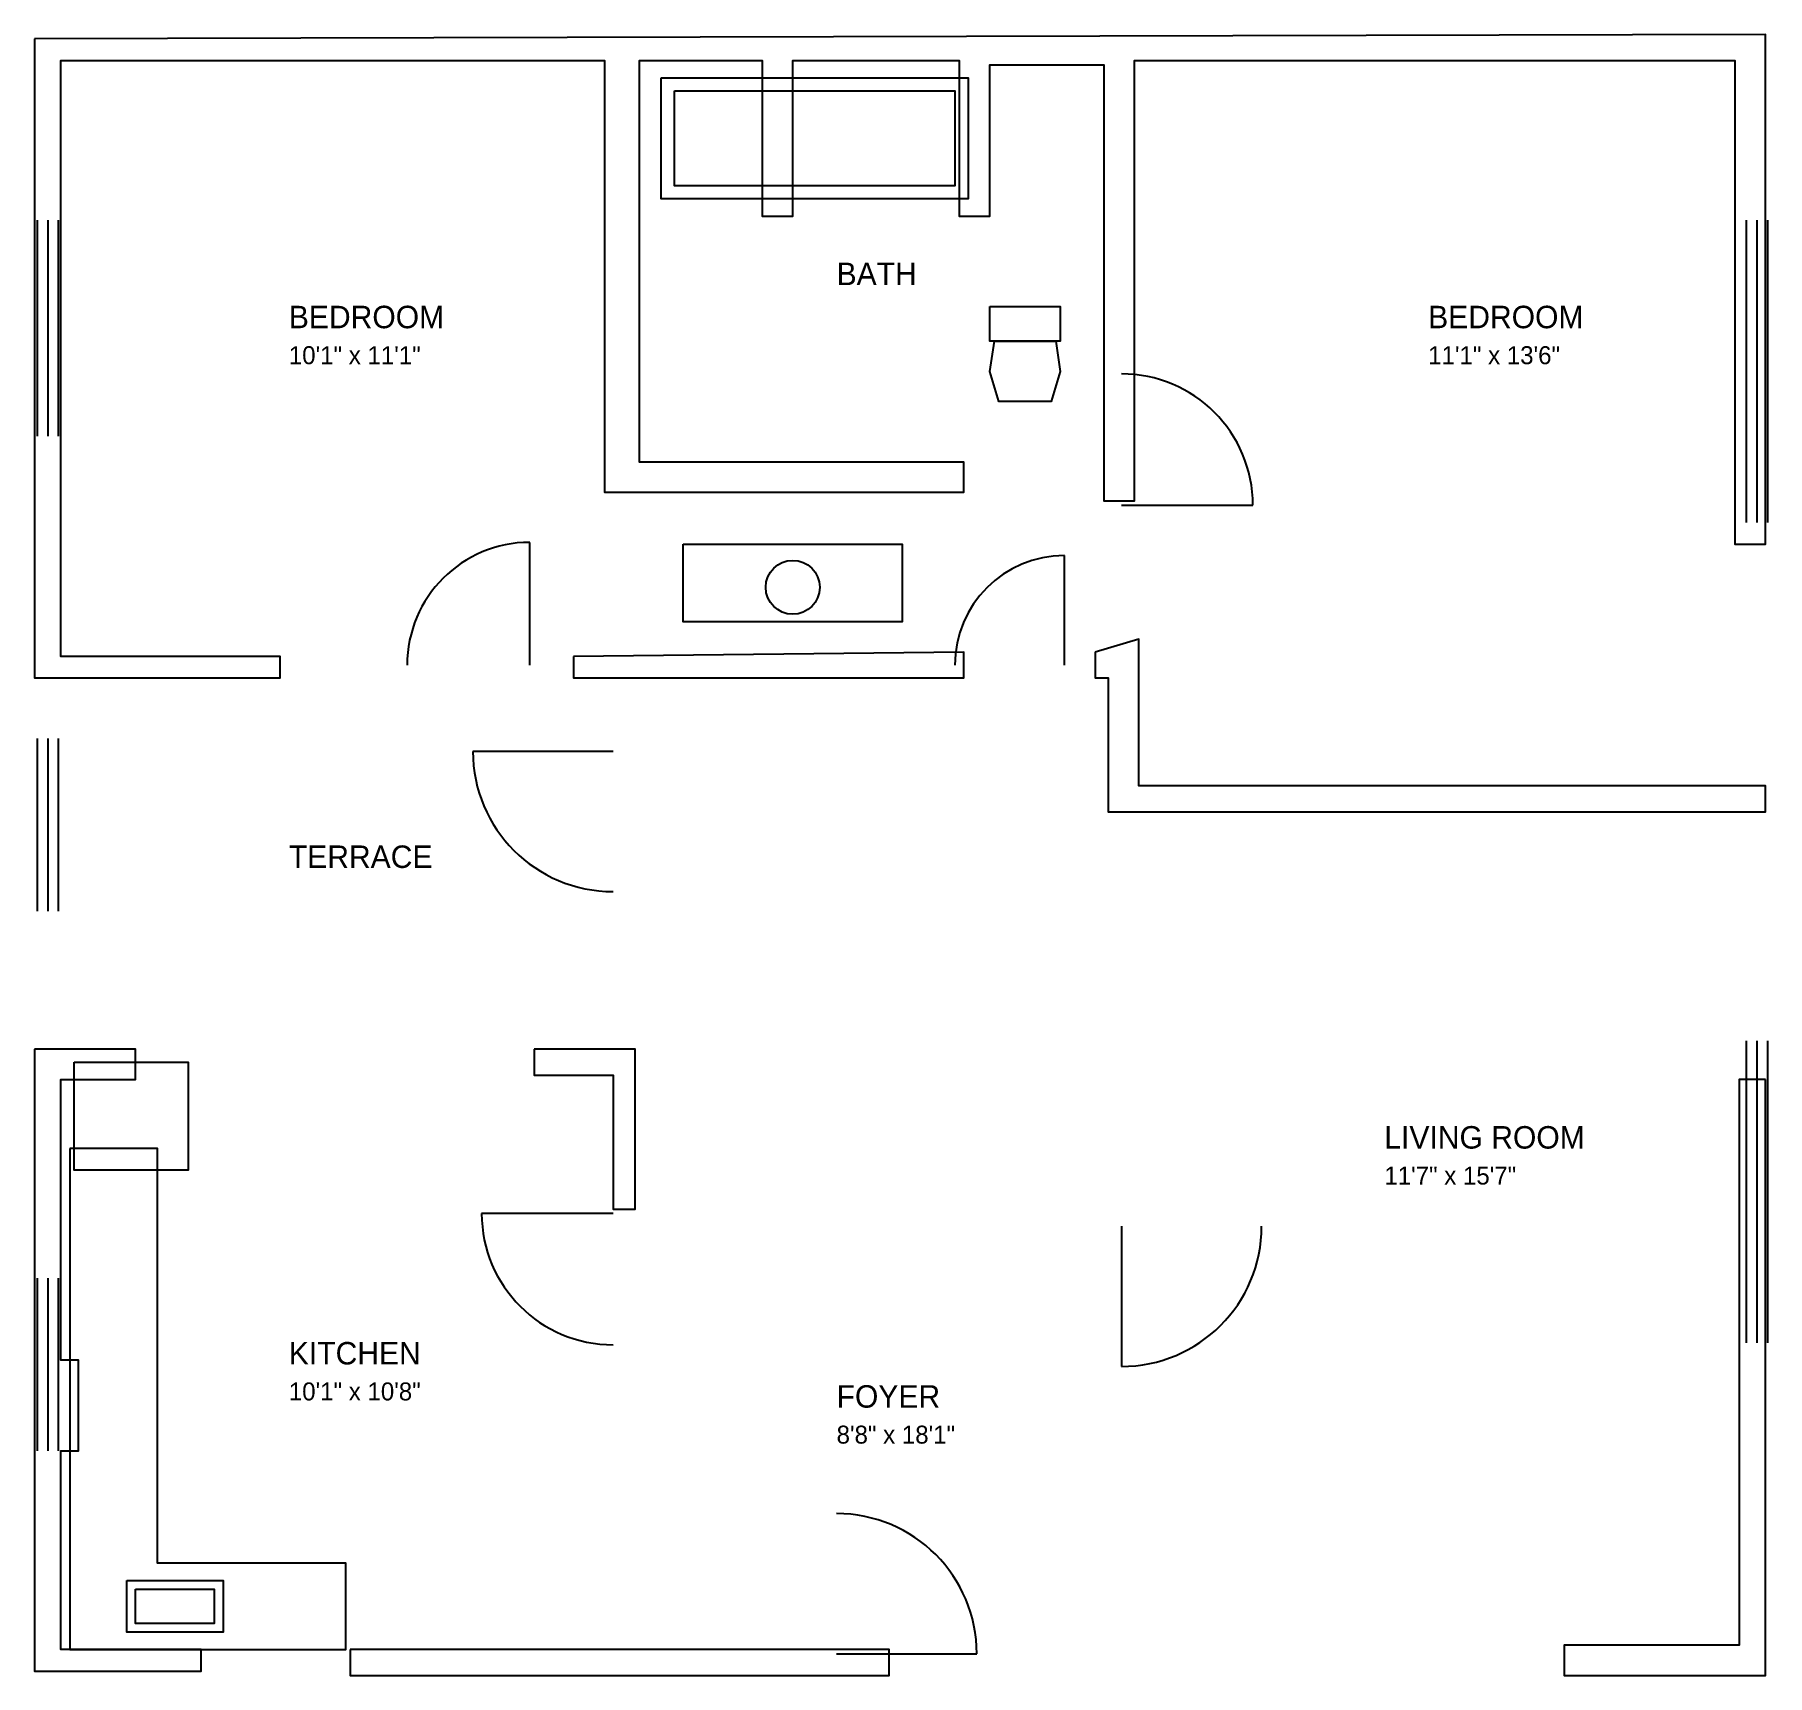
# Model space of a CAD drawing. Header units: metres. Extents: x 0 to 385, y 1 to 366.
import ezdxf

# ---------------------------------------------------------------- set-up
doc = ezdxf.new("R2010")
doc.units = ezdxf.units.M
for name, color, linetype in [('CASEWORK', 6, 'Continuous'), ('DOORS', 5, 'Continuous'), ('FIXTURES', 30, 'Continuous'), ('TEXT', 2, 'Continuous'), ('WALLS', 7, 'Continuous'), ('WINDOWS', 4, 'Continuous')]:
    doc.layers.add(name, color=color, linetype=linetype)

msp = doc.modelspace()

# ---------------------------------------------------------------- linework, layer by layer
at = {"layer": 'CASEWORK'}
msp.add_lwpolyline([(7.8, 118.16), (7.8, 6.72), (69.21, 6.72), (69.21, 25.94), (27.29, 25.94), (27.29, 118.16)], close=True, dxfattribs=at)
at = {"layer": 'DOORS'}
for p, q in [((241.74, 261.29), (270.98, 261.29)), ((110.15, 225.75), (110.15, 253.04)), ((229.07, 225.75), (229.07, 250.12)), ((128.67, 206.54), (97.47, 206.54)), ((128.67, 103.75), (99.42, 103.75)), ((241.74, 100.87), (241.74, 69.67)), ((178.38, 5.76), (209.57, 5.76))]:
    msp.add_line(p, q, dxfattribs=at)
for centre, radius, start, end in [((241.74, 261.29), 29.24, 0, 90), ((110.15, 225.75), 27.29, 90, 180), ((229.07, 225.75), 24.37, 90, 180), ((128.67, 206.54), 31.19, 180, 270), ((128.67, 103.75), 29.24, 180, 270), ((241.74, 100.87), 31.19, 270, 360), ((178.38, 5.76), 31.19, 0, 90)]:
    msp.add_arc(centre, radius, start, end, dxfattribs=at)
at = {"layer": 'FIXTURES'}
for points in [[(139.39, 356.39), (207.62, 356.39), (207.62, 329.5), (139.39, 329.5)], [(142.31, 353.51), (204.7, 353.51), (204.7, 332.38), (142.31, 332.38)], [(212.49, 305.48), (228.09, 305.48), (228.09, 297.8), (212.49, 297.8)], [(213.47, 297.8), (227.12, 297.8), (228.09, 291.07), (226.14, 284.35), (214.44, 284.35), (212.49, 291.07)], [(144.26, 252.65), (193, 252.65), (193, 235.35), (144.26, 235.35)], [(8.77, 137.37), (34.12, 137.37), (34.12, 113.35), (8.77, 113.35)], [(20.47, 22.09), (41.91, 22.09), (41.91, 10.57), (20.47, 10.57)], [(22.42, 20.17), (39.96, 20.17), (39.96, 12.49), (22.42, 12.49)]]:
    msp.add_lwpolyline(points, close=True, dxfattribs=at)
msp.add_circle((168.63, 243.04), 6, dxfattribs=at)
at = {"layer": 'WALLS'}
for points in [[(0, 365.04), (0, 222.87), (54.59, 222.87), (54.59, 227.67), (5.85, 227.67), (5.85, 360.24), (126.72, 360.24), (126.72, 264.17), (206.65, 264.17), (206.65, 270.9), (134.52, 270.9), (134.52, 360.24), (161.81, 360.24), (161.81, 325.65), (168.63, 325.65), (168.63, 360.24), (205.67, 360.24), (205.67, 325.65), (212.49, 325.65), (212.49, 359.28), (231.02, 359.28), (237.84, 359.28), (237.84, 262.25), (244.66, 262.25), (244.66, 360.24), (378.2, 360.24), (378.2, 252.65), (385.03, 252.65), (385.03, 366)], [(235.89, 228.63), (235.89, 222.87), (238.81, 222.87), (238.81, 193.09), (385.03, 193.09), (385.03, 198.85), (245.64, 198.85), (245.64, 231.51)], [(119.89, 227.67), (119.89, 222.87), (206.65, 222.87), (206.65, 228.63)], [(0, 140.25), (0, 1.92), (37.04, 1.92), (37.04, 6.72), (5.85, 6.72), (5.85, 50.91), (9.75, 50.91), (9.75, 60.52), (9.75, 71.09), (5.85, 71.09), (5.85, 133.53), (22.42, 133.53), (22.42, 140.25)], [(111.12, 140.25), (111.12, 134.49), (128.67, 134.49), (128.67, 109.51), (128.67, 104.71), (133.54, 104.71), (133.54, 140.25)], [(385.03, 133.53), (379.18, 133.53), (379.18, 7.69), (340.19, 7.69), (340.19, 0.96), (385.03, 0.96)], [(70.18, 6.72), (70.18, 0.96), (190.08, 0.96), (190.08, 6.72)]]:
    msp.add_lwpolyline(points, close=True, dxfattribs=at)
at = {"layer": 'WINDOWS'}
for p, q in [((0.58, 324.69), (0.58, 276.66)), ((2.92, 324.69), (2.92, 276.66)), ((5.26, 324.69), (5.26, 276.66)), ((380.74, 324.69), (380.74, 257.45)), ((383.08, 324.69), (383.08, 257.45)), ((385.42, 324.69), (385.42, 257.45)), ((0.58, 209.42), (0.58, 170.99)), ((2.92, 209.42), (2.92, 170.99)), ((5.26, 209.42), (5.26, 170.99)), ((380.74, 142.17), (380.74, 74.93)), ((383.08, 142.17), (383.08, 74.93)), ((385.42, 142.17), (385.42, 74.93)), ((0.58, 89.34), (0.58, 50.91)), ((2.92, 89.34), (2.92, 50.91)), ((5.26, 89.34), (5.26, 50.91))]:
    msp.add_line(p, q, dxfattribs=at)

# ---------------------------------------------------------------- texts
at = {"layer": 'TEXT'}
for s, height, p in [('BATH', 5, (178.38, 310.28)), ('BEDROOM', 5, (56.54, 300.68)), ('BEDROOM', 5, (309.97, 300.68)), ('10\'1" x 11\'1"', 4, (56.54, 292.68)), ('11\'1" x 13\'6"', 4, (309.97, 292.68)), ('TERRACE', 5, (56.54, 180.6)), ('LIVING ROOM', 5, (300.22, 118.16)), ('11\'7" x 15\'7"', 4, (300.22, 110.16)), ('KITCHEN', 5, (56.54, 70.13)), ('10\'1" x 10\'8"', 4, (56.54, 62.13)), ('FOYER', 5, (178.38, 60.52)), ('8\'8" x 18\'1"', 4, (178.38, 52.52))]:
    msp.add_text(s, height=height, dxfattribs=at).set_placement(p)

doc.saveas('drawing.dxf')
